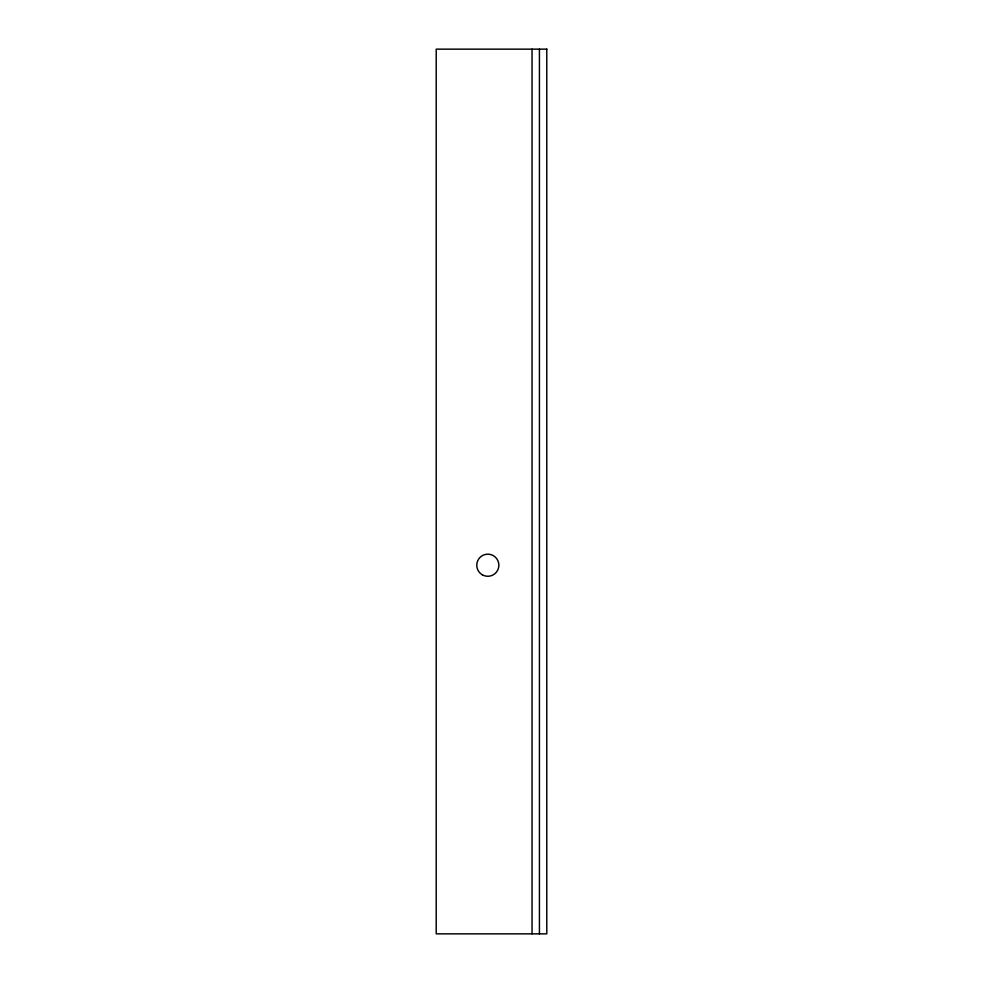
<?xml version="1.0" encoding="UTF-8"?>
<svg xmlns="http://www.w3.org/2000/svg" width="983" height="983" viewBox="0 0 983 983"><rect width="100%" height="100%" fill="white"/><g stroke="black" fill="none" stroke-linecap="round" stroke-linejoin="round"><path stroke-width="1.47" d="M539.421 49.15L539.421 933.85M532.049 49.15L532.049 933.85M546.794 49.15L436.206 49.15L436.206 933.85L546.794 933.85L546.794 49.15M482.284 574.797A11.059 11.059 0 0 0 498.873 565.225A11.059 11.059 0 0 0 482.284 555.653A11.059 11.059 0 0 0 482.284 574.797"/></g></svg>
